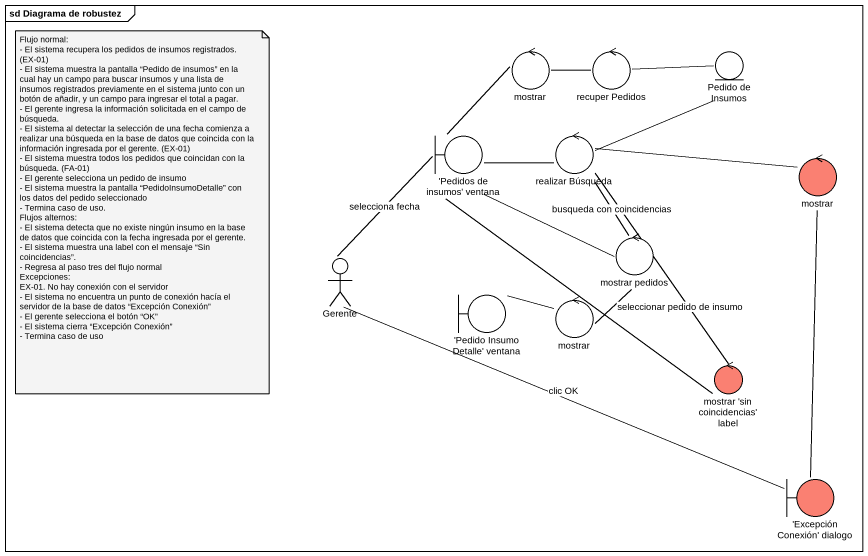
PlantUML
@startuml
mainframe sd Diagrama de robustez
control mostrar
control "recuper Pedidos" as recuper_Pedidos
entity "Pedido de Insumos" as Pedido_de_Insumos
boundary "'Pedidos de insumos' ventana" as Pedidos_de_insumos_ventana
control "realizar Búsqueda" as realizar_Búsqueda
control "mostrar" as mostrar_2 #FA8072
control "mostrar pedidos" as mostrar_pedidos
actor Gerente
boundary "'Pedido Insumo Detalle' ventana" as Pedido_Insumo_Detalle
control "mostrar" as mostrar_3
control "mostrar 'sin coincidencias' label" as mostrar_sin_coincidencias #FA8072
boundary "'Excepción Conexión' dialogo" as Excepción_Conexión_dialogo #FA8072
mostrar -- Pedidos_de_insumos_ventana
recuper_Pedidos -left- mostrar
recuper_Pedidos -right- Pedido_de_Insumos
Pedidos_de_insumos_ventana -right- realizar_Búsqueda
Pedidos_de_insumos_ventana -- Gerente : selecciona fecha
realizar_Búsqueda -right- Pedido_de_Insumos
realizar_Búsqueda -right- mostrar_2
realizar_Búsqueda -- mostrar_pedidos : busqueda con coincidencias
realizar_Búsqueda -- mostrar_sin_coincidencias
mostrar_2 -- Excepción_Conexión_dialogo
mostrar_pedidos -left- Pedidos_de_insumos_ventana
mostrar_pedidos -- mostrar_3 : seleccionar pedido de insumo
mostrar_3 -left- Pedido_Insumo_Detalle
mostrar_sin_coincidencias -up- Pedidos_de_insumos_ventana
Excepción_Conexión_dialogo -left- Gerente : clic OK
note as N1
  Flujo normal:
  - El sistema recupera los pedidos de insumos registrados. (EX-01)
  - El sistema muestra la pantalla “Pedido de insumos” en la cual hay un campo para buscar insumos y una lista de insumos registrados previamente en el sistema junto con un botón de añadir, y un campo para ingresar el total a pagar.
  - El gerente ingresa la información solicitada en el campo de búsqueda.
  - El sistema al detectar la selección de una fecha comienza a realizar una búsqueda en la base de datos que coincida con la información ingresada por el gerente. (EX-01)
  - El sistema muestra todos los pedidos que coincidan con la búsqueda. (FA-01)
  - El gerente selecciona un pedido de insumo
  - El sistema muestra la pantalla “PedidoInsumoDetalle” con los datos del pedido seleccionado
  - Termina caso de uso.
  Flujos alternos:
  - El sistema detecta que no existe ningún insumo en la base de datos que coincida con la fecha ingresada por el gerente.
  - El sistema muestra una label con el mensaje “Sin coincidencias”.
  - Regresa al paso tres del flujo normal
  Excepciones:
  EX-01. No hay conexión con el servidor
  - El sistema no encuentra un punto de conexión hacía el servidor de la base de datos “Excepción Conexión”
  - El gerente selecciona el botón “OK”
  - El sistema cierra “Excepción Conexión”
  - Termina caso de uso
end note
@enduml
